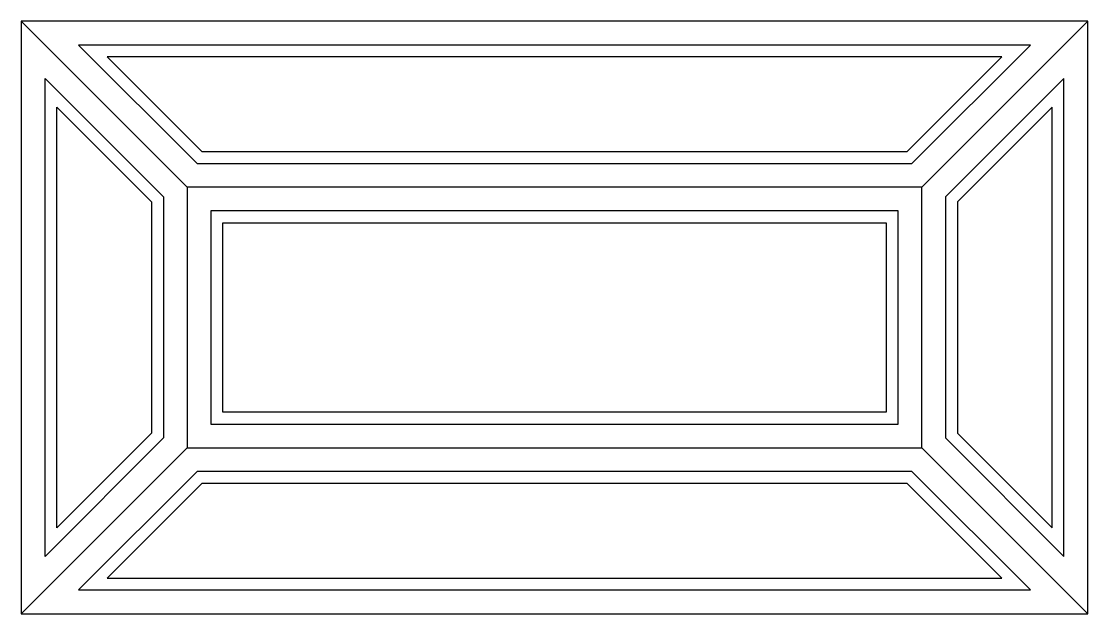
# Model space of a CAD drawing. Extents: x 4110 to 6810, y 12057 to 13557.
import ezdxf

# ---------------------------------------------------------------- set-up
doc = ezdxf.new("R2010")
doc.units = 0
doc.header["$MEASUREMENT"] = 0
for name, color, linetype in [('3', 3, 'CONTINUOUS'), ('4', 4, 'CONTINUOUS'), ('7', 7, 'CONTINUOUS')]:
    doc.layers.add(name, color=color, linetype=linetype)

msp = doc.modelspace()

# ---------------------------------------------------------------- linework, layer by layer
at = {"layer": '3'}
for points in [[(5460, 13227.3), (6352.7, 13227.3), (6592.7, 13467.3), (5460, 13467.3), (4327.3, 13467.3), (4567.3, 13227.3)], [(4440, 12807.3), (4440, 12514.6), (4200, 12274.6), (4200, 12807.3), (4200, 13340), (4440, 13100)], [(6480, 12807.3), (6480, 12514.6), (6720, 12274.6), (6720, 12807.3), (6720, 13340), (6480, 13100)], [(6300, 12807.3), (6300, 12567.3), (5460, 12567.3), (4620, 12567.3), (4620, 12807.3), (4620, 13047.3), (5460, 13047.3), (6300, 13047.3)], [(5460, 12387.3), (4567.3, 12387.3), (4327.3, 12147.3), (5460, 12147.3), (6592.7, 12147.3), (6352.7, 12387.3)]]:
    msp.add_lwpolyline(points, close=True, dxfattribs=at)
at = {"layer": '4'}
for p, q in [((4110, 13557.3), (4530, 13137.3)), ((6810, 13557.3), (6390, 13137.3)), ((4110, 12057.3), (4530, 12477.3))]:
    msp.add_line(p, q, dxfattribs=at)
for points in [[(6810, 12057.3), (6810, 13557.3), (4110, 13557.3), (4110, 12057.3)], [(5460, 12477.3), (6390, 12477.3), (6390, 12807.3), (6390, 13137.3), (5460, 13137.3), (4530, 13137.3), (4530, 12807.3), (4530, 12477.3)]]:
    msp.add_lwpolyline(points, close=True, dxfattribs=at)
msp.add_lwpolyline([(6810, 12057.3), (6390, 12477.3)], dxfattribs=at)
at = {"layer": '7'}
for points in [[(5460, 13197.3), (6365.1, 13197.3), (6665.1, 13497.3), (5460, 13497.3), (4254.9, 13497.3), (4554.9, 13197.3)], [(4470, 12807.3), (4470, 12502.2), (4170, 12202.2), (4170, 12807.3), (4170, 13412.5), (4470, 13112.5)], [(6450, 12807.3), (6450, 12502.2), (6750, 12202.2), (6750, 12807.3), (6750, 13412.5), (6450, 13112.5)], [(4590, 12807.3), (4590, 12537.3), (5460, 12537.3), (6330, 12537.3), (6330, 12807.3), (6330, 13077.3), (5460, 13077.3), (4590, 13077.3)], [(5460, 12417.3), (4554.9, 12417.3), (4254.9, 12117.3), (5460, 12117.3), (6665.1, 12117.3), (6365.1, 12417.3)]]:
    msp.add_lwpolyline(points, close=True, dxfattribs=at)

doc.saveas('drawing.dxf')
